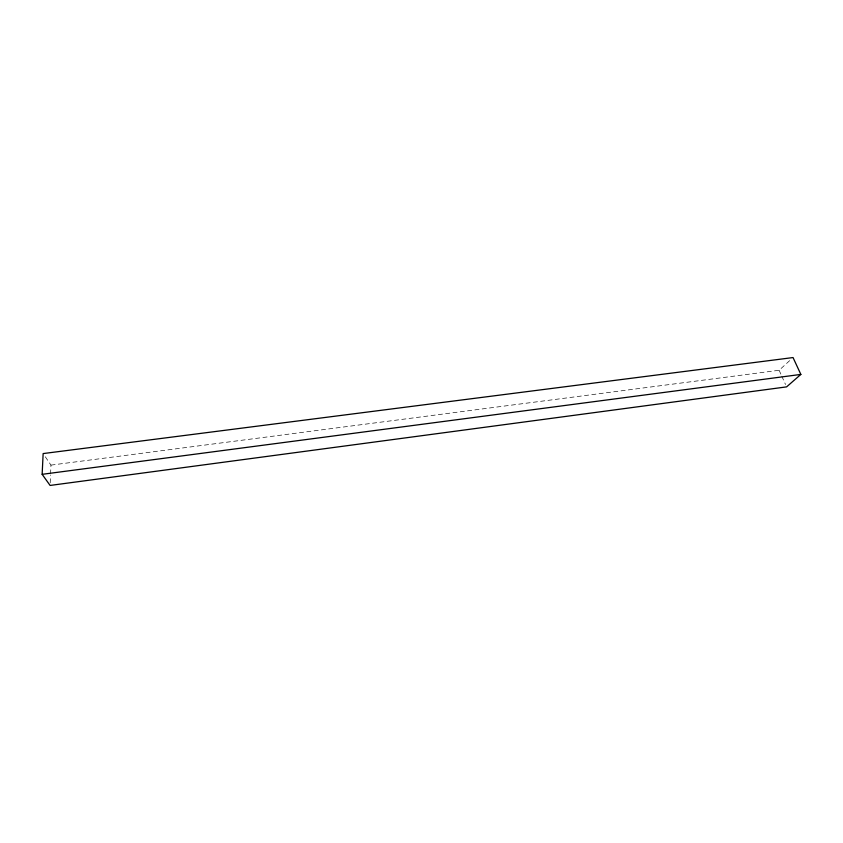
<?xml version="1.0" encoding="UTF-8"?>
<svg xmlns="http://www.w3.org/2000/svg" width="843" height="843" viewBox="0 0 843 843"><rect width="100%" height="100%" fill="white"/><g stroke="black" fill="none" stroke-linecap="round" stroke-linejoin="round"><path stroke-width="0.63" stroke-dasharray="4.21 3.16" d="M50.201 482.902L50.527 475.273M50.58 474.008L50.959 465.115L44.563 455.673M50.959 465.115L779.122 370.267L791.187 359.255M779.122 370.267L781.261 375.009M781.788 376.199L785.528 384.503"/><path stroke-width="1.26" d="M42.15 474.324L43.141 453.576L793.042 357.558L800.85 374.418L786.603 386.874L50.095 485.442L42.15 474.324L800.85 374.418"/></g></svg>
